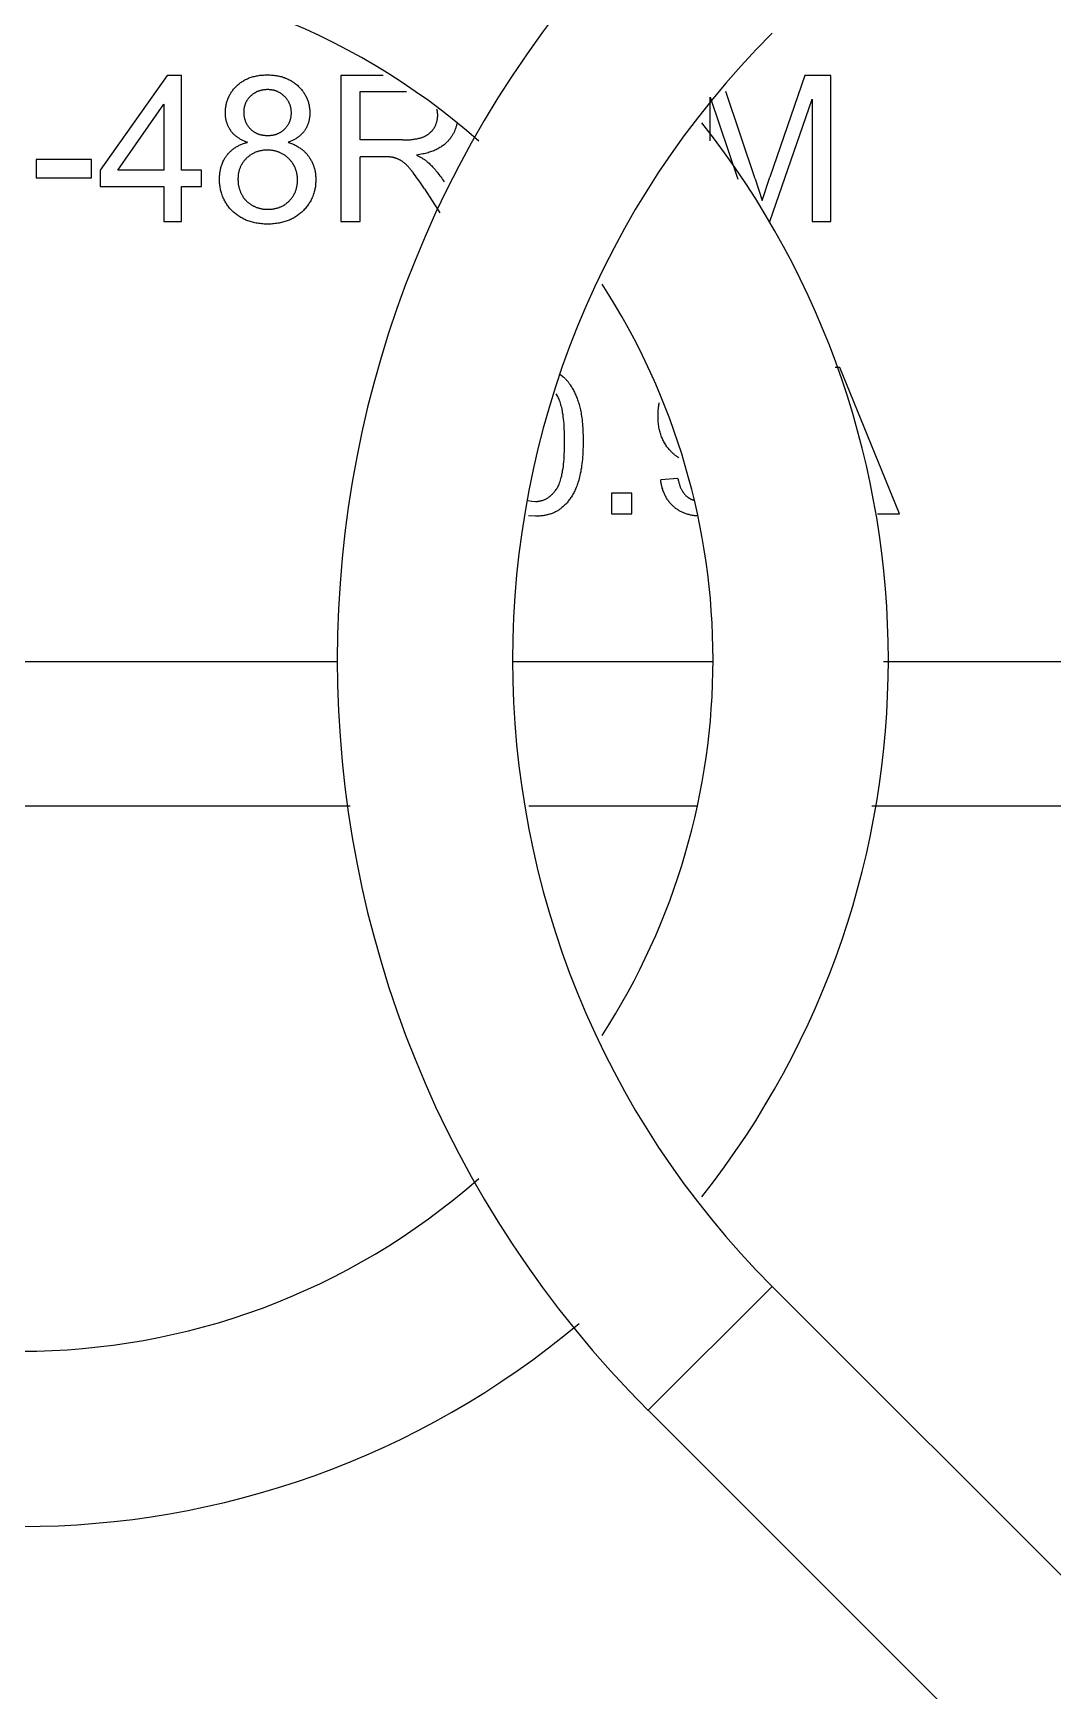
# Model space of a CAD drawing. Header units: millimetres. Extents: x -3 to 101, y -1 to 134.
# Drawn here: x 10.302 to 11.349, y 37.641 to 39.343 of the extents above; entities that cross this region are included whole.
import ezdxf

# ---------------------------------------------------------------- set-up
doc = ezdxf.new("R2010")
doc.units = ezdxf.units.MM

msp = doc.modelspace()

# ---------------------------------------------------------------- linework, layer by layer
for p, q in [((10.4394, 39.3), (10.3709, 39.2028)), ((10.4544, 39.3), (10.4394, 39.3)), ((10.4544, 39.2028), (10.4544, 39.3)), ((10.6178, 39.3), (10.6178, 39.15)), ((10.6612, 39.3), (10.6178, 39.3)), ((11.0942, 39.3), (11.0583, 39.1956)), ((11.1209, 39.3), (11.0942, 39.3)), ((11.1209, 39.15), (11.1209, 39.3)), ((10.6377, 39.2338), (10.6377, 39.2834)), ((10.6377, 39.2834), (10.6852, 39.2834)), ((10.9969, 39.2329), (10.9969, 39.2777)), ((10.9969, 39.2777), (11.0255, 39.1935)), ((11.0432, 39.1938), (11.0131, 39.2837)), ((11.0582, 39.15), (11.1018, 39.2756)), ((11.1018, 39.2756), (11.1018, 39.15)), ((10.389, 39.2028), (10.436, 39.2704)), ((10.436, 39.2704), (10.436, 39.2028)), ((10.681, 39.2338), (10.6377, 39.2338)), ((10.3051, 39.2136), (10.3051, 39.195)), ((10.3617, 39.2136), (10.3051, 39.2136)), ((10.3617, 39.195), (10.3617, 39.2136)), ((10.6377, 39.15), (10.6377, 39.2166)), ((10.3051, 39.195), (10.3617, 39.195)), ((10.3709, 39.2028), (10.3709, 39.1859)), ((10.436, 39.2028), (10.389, 39.2028)), ((10.4747, 39.2028), (10.4544, 39.2028)), ((10.4747, 39.1859), (10.4747, 39.2028)), ((11.0432, 39.1938), (11.0503, 39.1716)), ((11.0503, 39.1716), (11.0583, 39.1956)), ((10.3709, 39.1859), (10.436, 39.1859)), ((10.436, 39.1859), (10.436, 39.15)), ((10.4544, 39.15), (10.4544, 39.1859)), ((10.4544, 39.1859), (10.4747, 39.1859)), ((10.7038, 39.1835), (10.7195, 39.1588)), ((10.436, 39.15), (10.4544, 39.15)), ((10.6178, 39.15), (10.6377, 39.15)), ((11.1018, 39.15), (11.1209, 39.15)), ((11.13, 39), (11.1253, 39)), ((11.1914, 38.85), (11.13, 39)), ((10.8435, 38.9928), (10.846, 38.9907)), ((10.8401, 38.9713), (10.8389, 38.9732)), ((10.964, 38.8863), (10.9463, 38.8847)), ((10.8103, 38.8637), (10.8139, 38.8629)), ((10.8139, 38.8629), (10.8177, 38.8626)), ((10.8956, 38.871), (10.8956, 38.85)), ((10.9166, 38.871), (10.8956, 38.871)), ((10.9166, 38.85), (10.9166, 38.871)), ((10.8177, 38.8475), (10.8104, 38.8479)), ((10.8956, 38.85), (10.9166, 38.85)), ((11.1688, 38.85), (11.1914, 38.85)), ((9.9589, 38.6981), (10.6144, 38.6981)), ((10.7944, 38.6981), (10.9998, 38.6981)), ((11.1751, 38.6981), (11.6998, 38.6981)), ((9.9526, 38.55), (10.6274, 38.55)), ((10.8109, 38.55), (10.9831, 38.55)), ((11.163, 38.55), (11.6852, 38.55)), ((11.0607, 38.0565), (10.9335, 37.9293)), ((11.0607, 38.0565), (15.1971, 33.9202)), ((10.9335, 37.9293), (15.0698, 33.793))]:
    msp.add_line(p, q)
for points in [[(10.4993, 39.2619), (10.4993, 39.2623), (10.4994, 39.2633), (10.4994, 39.2644), (10.4995, 39.2654), (10.4996, 39.2663), (10.4997, 39.2673), (10.4998, 39.2683), (10.5, 39.2692), (10.5001, 39.2701), (10.5003, 39.2711), (10.5006, 39.272), (10.5008, 39.2729), (10.5011, 39.2737), (10.5014, 39.2746), (10.5017, 39.2755), (10.502, 39.2763), (10.5024, 39.2772), (10.5027, 39.278), (10.5029, 39.2784), (10.5031, 39.2788), (10.5035, 39.2796), (10.504, 39.2805), (10.5045, 39.2812), (10.5049, 39.282), (10.5054, 39.2828), (10.506, 39.2836), (10.5065, 39.2843), (10.5071, 39.2851), (10.5077, 39.2859), (10.5083, 39.2866), (10.509, 39.2873), (10.5097, 39.288), (10.5104, 39.2888), (10.5111, 39.2895)], [(10.5111, 39.2895), (10.5119, 39.2902), (10.5126, 39.2908), (10.5134, 39.2915), (10.5142, 39.2921), (10.515, 39.2927), (10.5158, 39.2933), (10.5162, 39.2935), (10.5166, 39.2938), (10.5175, 39.2943), (10.5184, 39.2949), (10.5192, 39.2954), (10.5201, 39.2958), (10.5211, 39.2963), (10.522, 39.2967), (10.5229, 39.2971), (10.5239, 39.2975), (10.5249, 39.2979), (10.5259, 39.2982), (10.5269, 39.2985), (10.528, 39.2988), (10.5291, 39.2991), (10.5301, 39.2994), (10.5313, 39.2996), (10.5324, 39.2998), (10.5335, 39.3), (10.5347, 39.3002), (10.5359, 39.3003), (10.5371, 39.3004), (10.5384, 39.3005), (10.5397, 39.3006), (10.541, 39.3006), (10.5423, 39.3006)], [(10.5423, 39.3006), (10.5426, 39.3006), (10.5439, 39.3006), (10.5452, 39.3006), (10.5465, 39.3005), (10.5477, 39.3004), (10.5489, 39.3003), (10.5501, 39.3001), (10.5513, 39.3), (10.5525, 39.2998), (10.5536, 39.2996), (10.5547, 39.2993), (10.5558, 39.2991), (10.5569, 39.2988), (10.5579, 39.2985), (10.559, 39.2981), (10.56, 39.2978), (10.561, 39.2974), (10.562, 39.297), (10.5629, 39.2966), (10.5639, 39.2962), (10.5648, 39.2957), (10.5657, 39.2952), (10.5666, 39.2947), (10.5675, 39.2942), (10.5684, 39.2936), (10.5692, 39.2931), (10.5701, 39.2925), (10.5709, 39.2919), (10.5717, 39.2912), (10.5725, 39.2906), (10.5733, 39.2899), (10.574, 39.2892)], [(10.574, 39.2892), (10.5748, 39.2884), (10.5755, 39.2877), (10.5762, 39.287), (10.5769, 39.2862), (10.5775, 39.2855), (10.5781, 39.2847), (10.5787, 39.284), (10.5793, 39.2832), (10.5798, 39.2824), (10.5803, 39.2816), (10.5808, 39.2808), (10.5813, 39.28), (10.5817, 39.2792), (10.5822, 39.2784), (10.5826, 39.2775), (10.583, 39.2767), (10.5833, 39.2758), (10.5836, 39.275), (10.584, 39.2741), (10.5843, 39.2732), (10.5845, 39.2723), (10.5848, 39.2714), (10.585, 39.2705), (10.5852, 39.2696), (10.5854, 39.2687), (10.5855, 39.2677), (10.5857, 39.2668), (10.5858, 39.2658), (10.5859, 39.2648), (10.5859, 39.2638), (10.586, 39.2628), (10.586, 39.2618), (10.586, 39.2614)], [(10.5251, 39.2788), (10.5247, 39.2783), (10.5242, 39.2779), (10.5238, 39.2774), (10.5235, 39.277), (10.5231, 39.2766), (10.5227, 39.2761), (10.5224, 39.2757), (10.522, 39.2752), (10.5217, 39.2747), (10.5214, 39.2743), (10.5211, 39.2738), (10.5209, 39.2733), (10.5206, 39.2728), (10.5204, 39.2724), (10.5202, 39.2721), (10.5201, 39.2719), (10.5199, 39.2714), (10.5197, 39.2709), (10.5195, 39.2704), (10.5193, 39.2699), (10.5192, 39.2693), (10.519, 39.2688), (10.5189, 39.2683), (10.5187, 39.2678), (10.5186, 39.2672), (10.5185, 39.2667), (10.5184, 39.2661), (10.5184, 39.2656), (10.5183, 39.265), (10.5182, 39.2644), (10.5182, 39.2638), (10.5182, 39.2632), (10.5182, 39.2626), (10.5182, 39.2626)], [(10.5426, 39.2855), (10.5423, 39.2855), (10.5416, 39.2855), (10.541, 39.2854), (10.5403, 39.2854), (10.5396, 39.2853), (10.539, 39.2853), (10.5384, 39.2852), (10.5377, 39.2851), (10.5371, 39.285), (10.5365, 39.2849), (10.5359, 39.2847), (10.5353, 39.2846), (10.5347, 39.2844), (10.5342, 39.2842), (10.5336, 39.284), (10.533, 39.2838), (10.5325, 39.2836), (10.5319, 39.2834), (10.5314, 39.2831), (10.5309, 39.2829), (10.5306, 39.2827), (10.5304, 39.2826), (10.5299, 39.2823), (10.5294, 39.282), (10.5289, 39.2817), (10.5284, 39.2814), (10.5279, 39.2811), (10.5274, 39.2807), (10.5269, 39.2804), (10.5265, 39.28), (10.526, 39.2796), (10.5256, 39.2792), (10.5251, 39.2788)], [(10.56, 39.2785), (10.5598, 39.2788), (10.5593, 39.2792), (10.5588, 39.2796), (10.5584, 39.28), (10.5579, 39.2804), (10.5574, 39.2808), (10.5569, 39.2811), (10.5564, 39.2815), (10.5559, 39.2818), (10.5554, 39.2821), (10.5549, 39.2824), (10.5544, 39.2827), (10.5539, 39.283), (10.5533, 39.2832), (10.5528, 39.2835), (10.5523, 39.2837), (10.552, 39.2838), (10.5517, 39.2839), (10.5512, 39.2841), (10.5506, 39.2843), (10.5501, 39.2845), (10.5495, 39.2846), (10.5489, 39.2848), (10.5483, 39.2849), (10.5477, 39.285), (10.5471, 39.2851), (10.5465, 39.2852), (10.5459, 39.2853), (10.5453, 39.2854), (10.5446, 39.2854), (10.544, 39.2855), (10.5433, 39.2855), (10.5426, 39.2855)], [(10.5671, 39.2615), (10.5671, 39.2616), (10.5671, 39.2622), (10.5671, 39.2628), (10.567, 39.2635), (10.567, 39.2641), (10.5669, 39.2647), (10.5668, 39.2653), (10.5667, 39.2659), (10.5666, 39.2665), (10.5665, 39.267), (10.5664, 39.2676), (10.5662, 39.2682), (10.5661, 39.2687), (10.5659, 39.2693), (10.5657, 39.2698), (10.5655, 39.2703), (10.5653, 39.2709), (10.5652, 39.2711), (10.5651, 39.2714), (10.5648, 39.2719), (10.5646, 39.2724), (10.5643, 39.2729), (10.5641, 39.2734), (10.5638, 39.2739), (10.5635, 39.2744), (10.5631, 39.2748), (10.5628, 39.2753), (10.5624, 39.2758), (10.5621, 39.2763), (10.5617, 39.2767), (10.5613, 39.2772), (10.5609, 39.2776), (10.5605, 39.2781), (10.56, 39.2785)], [(10.5048, 39.2433), (10.5045, 39.2439), (10.5041, 39.2444), (10.5039, 39.2447), (10.5038, 39.245), (10.5034, 39.2455), (10.5031, 39.2461), (10.5028, 39.2467), (10.5025, 39.2473), (10.5022, 39.2479), (10.5019, 39.2485), (10.5017, 39.2491), (10.5014, 39.2497), (10.5012, 39.2504), (10.501, 39.251), (10.5008, 39.2517), (10.5006, 39.2523), (10.5004, 39.253), (10.5002, 39.2537), (10.5001, 39.2544), (10.4999, 39.2551), (10.4998, 39.2558), (10.4997, 39.2565), (10.4996, 39.2573), (10.4995, 39.258), (10.4995, 39.2588), (10.4994, 39.2595), (10.4994, 39.2603), (10.4994, 39.2611), (10.4993, 39.2619)], [(10.5182, 39.2626), (10.5182, 39.2619), (10.5182, 39.2612), (10.5182, 39.2606), (10.5183, 39.2599), (10.5183, 39.2592), (10.5184, 39.2586), (10.5185, 39.258), (10.5186, 39.2574), (10.5187, 39.2568), (10.5189, 39.2562), (10.519, 39.2556), (10.5192, 39.255), (10.5193, 39.2544), (10.5195, 39.2539), (10.5197, 39.2533), (10.5199, 39.2528), (10.5201, 39.2523), (10.5204, 39.2517), (10.5206, 39.2512), (10.5209, 39.2507), (10.521, 39.2505), (10.5211, 39.2502), (10.5214, 39.2497), (10.5217, 39.2492), (10.522, 39.2488), (10.5223, 39.2483), (10.5227, 39.2478), (10.523, 39.2474), (10.5234, 39.2469), (10.5238, 39.2465), (10.5242, 39.246), (10.5246, 39.2456), (10.525, 39.2451)], [(10.5602, 39.2451), (10.5606, 39.2454), (10.561, 39.2459), (10.5614, 39.2463), (10.5618, 39.2468), (10.5622, 39.2472), (10.5625, 39.2477), (10.5629, 39.2482), (10.5632, 39.2486), (10.5635, 39.2491), (10.5638, 39.2496), (10.5641, 39.2501), (10.5644, 39.2506), (10.5647, 39.2511), (10.5649, 39.2516), (10.5651, 39.2521), (10.5654, 39.2526), (10.5656, 39.2531), (10.5658, 39.2536), (10.5659, 39.2541), (10.566, 39.2544), (10.5661, 39.2546), (10.5663, 39.2552), (10.5664, 39.2557), (10.5665, 39.2563), (10.5666, 39.2568), (10.5667, 39.2574), (10.5668, 39.258), (10.5669, 39.2585), (10.567, 39.2591), (10.567, 39.2597), (10.5671, 39.2603), (10.5671, 39.2609), (10.5671, 39.2615)], [(10.586, 39.2614), (10.586, 39.2613), (10.586, 39.2605), (10.586, 39.2598), (10.5859, 39.259), (10.5859, 39.2583), (10.5858, 39.2576), (10.5857, 39.2569), (10.5856, 39.2562), (10.5855, 39.2555), (10.5854, 39.2548), (10.5853, 39.2541), (10.5851, 39.2534), (10.5849, 39.2527), (10.5848, 39.2521), (10.5846, 39.2514), (10.5844, 39.2508), (10.5841, 39.2502), (10.5839, 39.2496), (10.5837, 39.2489), (10.5834, 39.2483), (10.5831, 39.2477), (10.5829, 39.2471), (10.5826, 39.2466), (10.5822, 39.246), (10.5819, 39.2454), (10.5816, 39.2449), (10.5812, 39.2443), (10.5809, 39.2438), (10.5805, 39.2432)], [(10.7133, 39.2456), (10.7136, 39.246), (10.7139, 39.2465), (10.7141, 39.247), (10.7144, 39.2474), (10.7146, 39.2479), (10.7149, 39.2484), (10.7151, 39.2488), (10.7153, 39.2493), (10.7155, 39.2498), (10.7157, 39.2503), (10.7159, 39.2508), (10.716, 39.2513), (10.7162, 39.2518), (10.7164, 39.2523), (10.7165, 39.2528), (10.7166, 39.2533), (10.7167, 39.2538), (10.7168, 39.2543), (10.7169, 39.2548), (10.717, 39.2553), (10.7171, 39.2558), (10.7171, 39.2564), (10.7172, 39.2569), (10.7172, 39.2574), (10.7173, 39.258), (10.7173, 39.2585), (10.7173, 39.2591), (10.7173, 39.2591)], [(10.7173, 39.2591), (10.7173, 39.2594), (10.7173, 39.2597), (10.7173, 39.2601), (10.7173, 39.2605), (10.7172, 39.2608), (10.7172, 39.2612), (10.7172, 39.2615), (10.7171, 39.2619), (10.7171, 39.2622), (10.7171, 39.2626), (10.717, 39.2629), (10.717, 39.2633), (10.7169, 39.2636), (10.7168, 39.2639), (10.7168, 39.2643), (10.7167, 39.2646), (10.7166, 39.2649), (10.7165, 39.2653)], [(10.5219, 39.2314), (10.5213, 39.2316), (10.5204, 39.2319), (10.5196, 39.2322), (10.5188, 39.2326), (10.518, 39.2329), (10.5172, 39.2333), (10.5165, 39.2337), (10.5157, 39.234), (10.515, 39.2344), (10.5143, 39.2348), (10.5137, 39.2352), (10.513, 39.2356), (10.5124, 39.2361), (10.5118, 39.2365), (10.5112, 39.2369), (10.5106, 39.2374), (10.51, 39.2378), (10.5095, 39.2383), (10.5089, 39.2387), (10.5084, 39.2392), (10.5079, 39.2397), (10.5074, 39.2402), (10.507, 39.2407), (10.5065, 39.2412), (10.5061, 39.2417), (10.5057, 39.2422), (10.5052, 39.2428), (10.505, 39.243), (10.5048, 39.2433)], [(10.525, 39.2451), (10.5254, 39.2447), (10.5259, 39.2443), (10.5263, 39.2439), (10.5268, 39.2436), (10.5272, 39.2432), (10.5277, 39.2429), (10.5282, 39.2425), (10.5286, 39.2422), (10.5291, 39.2419), (10.5296, 39.2416), (10.5301, 39.2413), (10.5307, 39.2411), (10.5312, 39.2408), (10.5317, 39.2406), (10.5323, 39.2403), (10.5328, 39.2401), (10.5334, 39.2399), (10.5339, 39.2397), (10.5345, 39.2395), (10.5351, 39.2394), (10.5357, 39.2392), (10.5363, 39.2391), (10.537, 39.2389), (10.5376, 39.2388), (10.5382, 39.2387), (10.5389, 39.2386), (10.5396, 39.2386), (10.5403, 39.2385), (10.5409, 39.2385), (10.5417, 39.2384), (10.5424, 39.2384), (10.5428, 39.2384)], [(10.5428, 39.2384), (10.5434, 39.2384), (10.5441, 39.2384), (10.5447, 39.2385), (10.5454, 39.2385), (10.5461, 39.2386), (10.5467, 39.2386), (10.5474, 39.2387), (10.548, 39.2388), (10.5486, 39.239), (10.5492, 39.2391), (10.5498, 39.2392), (10.5504, 39.2394), (10.551, 39.2395), (10.5515, 39.2397), (10.5521, 39.2399), (10.5526, 39.2401), (10.5532, 39.2403), (10.5537, 39.2405), (10.5542, 39.2408), (10.5547, 39.241), (10.5552, 39.2413), (10.5557, 39.2416), (10.5562, 39.2419), (10.5567, 39.2422), (10.5571, 39.2425), (10.5574, 39.2426), (10.5576, 39.2428), (10.5581, 39.2432), (10.5585, 39.2435), (10.5589, 39.2439), (10.5594, 39.2443), (10.5598, 39.2447), (10.5602, 39.2451)], [(10.5805, 39.2432), (10.5801, 39.2427), (10.5797, 39.2421), (10.5792, 39.2416), (10.5788, 39.2411), (10.5783, 39.2406), (10.5779, 39.2401), (10.5774, 39.2396), (10.5769, 39.2391), (10.5764, 39.2386), (10.5758, 39.2382), (10.5753, 39.2377), (10.5747, 39.2373), (10.5741, 39.2368), (10.5735, 39.2364), (10.5729, 39.2359), (10.5723, 39.2355), (10.5716, 39.2351), (10.571, 39.2347), (10.5703, 39.2343), (10.5696, 39.2339), (10.5689, 39.2335), (10.5681, 39.2332), (10.5674, 39.2328), (10.5666, 39.2324), (10.5658, 39.2321), (10.565, 39.2318), (10.5641, 39.2314), (10.5639, 39.2314)], [(10.7016, 39.2366), (10.702, 39.2367), (10.7026, 39.2369), (10.7031, 39.2371), (10.7036, 39.2374), (10.7041, 39.2376), (10.7046, 39.2378), (10.705, 39.2381), (10.7055, 39.2383), (10.706, 39.2386), (10.7064, 39.2389), (10.7069, 39.2392), (10.7073, 39.2394), (10.7077, 39.2397), (10.7081, 39.24), (10.7085, 39.2404), (10.7089, 39.2407), (10.7093, 39.241), (10.7097, 39.2413), (10.7101, 39.2417), (10.7104, 39.242), (10.7108, 39.2424), (10.7111, 39.2428), (10.7115, 39.2431), (10.7118, 39.2435), (10.7121, 39.2439), (10.7124, 39.2443), (10.7127, 39.2447), (10.713, 39.2451), (10.7133, 39.2456)], [(10.737, 39.2508), (10.7368, 39.25), (10.7366, 39.2492), (10.7365, 39.2484), (10.7362, 39.2477), (10.736, 39.2469), (10.7358, 39.2462), (10.7355, 39.2454), (10.7353, 39.2447), (10.735, 39.2439), (10.7347, 39.2432), (10.7344, 39.2425), (10.7341, 39.2418), (10.7337, 39.2411), (10.7334, 39.2404), (10.733, 39.2397), (10.7326, 39.2391), (10.7322, 39.2384), (10.7318, 39.2377), (10.7313, 39.2371), (10.7309, 39.2364), (10.7304, 39.2358), (10.73, 39.2351), (10.7295, 39.2345), (10.7289, 39.2339), (10.7284, 39.2333), (10.7279, 39.2327), (10.7274, 39.2322)], [(10.5007, 39.2178), (10.5012, 39.2185), (10.5017, 39.2191), (10.5022, 39.2198), (10.5028, 39.2204), (10.5033, 39.221), (10.5039, 39.2216), (10.5045, 39.2221), (10.5051, 39.2227), (10.5057, 39.2232), (10.5064, 39.2238), (10.507, 39.2243), (10.5077, 39.2248), (10.5084, 39.2253), (10.5091, 39.2257), (10.5098, 39.2262), (10.5105, 39.2267), (10.5113, 39.2271), (10.512, 39.2275), (10.5128, 39.2279), (10.5136, 39.2283), (10.5144, 39.2287), (10.5153, 39.2291), (10.5161, 39.2295), (10.517, 39.2298), (10.5179, 39.2301), (10.5188, 39.2305), (10.5198, 39.2308), (10.5208, 39.231), (10.5217, 39.2313), (10.5219, 39.2314)], [(10.5423, 39.2234), (10.5417, 39.2234), (10.5408, 39.2233), (10.54, 39.2233), (10.5392, 39.2232), (10.5384, 39.2232), (10.5376, 39.2231), (10.5368, 39.223), (10.5361, 39.2228), (10.5353, 39.2227), (10.5346, 39.2225), (10.5339, 39.2224), (10.5332, 39.2222), (10.5325, 39.222), (10.5318, 39.2217), (10.5311, 39.2215), (10.5304, 39.2212), (10.5297, 39.2209), (10.5291, 39.2207), (10.5284, 39.2203), (10.5278, 39.22), (10.5272, 39.2197), (10.5265, 39.2193), (10.5259, 39.2189), (10.5253, 39.2186), (10.5247, 39.2181), (10.5241, 39.2177), (10.5236, 39.2173), (10.523, 39.2168), (10.5224, 39.2163), (10.5218, 39.2158), (10.5213, 39.2153), (10.5207, 39.2148)], [(10.5644, 39.2147), (10.5638, 39.2152), (10.5632, 39.2157), (10.5626, 39.2162), (10.562, 39.2167), (10.5614, 39.2172), (10.5608, 39.2177), (10.5602, 39.2181), (10.5596, 39.2185), (10.559, 39.2189), (10.5583, 39.2193), (10.5577, 39.2197), (10.557, 39.22), (10.5563, 39.2203), (10.5557, 39.2207), (10.5553, 39.2208), (10.555, 39.2209), (10.5543, 39.2212), (10.5536, 39.2215), (10.5529, 39.2217), (10.5522, 39.222), (10.5514, 39.2222), (10.5507, 39.2224), (10.55, 39.2226), (10.5492, 39.2227), (10.5484, 39.2229), (10.5477, 39.223), (10.5469, 39.2231), (10.5461, 39.2232), (10.5452, 39.2233), (10.5444, 39.2233), (10.5436, 39.2234), (10.5427, 39.2234), (10.5423, 39.2234)], [(10.5639, 39.2314), (10.5641, 39.2313), (10.5651, 39.2309), (10.5661, 39.2306), (10.5671, 39.2302), (10.5681, 39.2298), (10.569, 39.2294), (10.5699, 39.229), (10.5708, 39.2285), (10.5716, 39.2281), (10.5725, 39.2276), (10.5733, 39.2272), (10.5741, 39.2267), (10.5749, 39.2262), (10.5756, 39.2257), (10.5764, 39.2252), (10.5771, 39.2247), (10.5778, 39.2242), (10.5785, 39.2236), (10.5791, 39.2231), (10.5798, 39.2225), (10.5804, 39.2219), (10.581, 39.2213), (10.5816, 39.2207), (10.5822, 39.2201), (10.5828, 39.2195), (10.5833, 39.2188), (10.5838, 39.2182), (10.5844, 39.2175), (10.5849, 39.2168)], [(10.681, 39.2338), (10.6825, 39.2338), (10.6839, 39.2339), (10.6852, 39.2339), (10.6865, 39.234), (10.6878, 39.234), (10.689, 39.2341), (10.6902, 39.2342), (10.6913, 39.2344), (10.6923, 39.2345), (10.6934, 39.2346), (10.6944, 39.2348), (10.6953, 39.2349), (10.6962, 39.2351), (10.6971, 39.2353), (10.698, 39.2355), (10.6988, 39.2357), (10.6995, 39.2359), (10.7003, 39.2361), (10.701, 39.2363), (10.7016, 39.2366)], [(10.7274, 39.2322), (10.7267, 39.2315), (10.726, 39.2308), (10.7253, 39.2301), (10.7246, 39.2295), (10.7238, 39.2288), (10.723, 39.2282), (10.7222, 39.2276), (10.7213, 39.227), (10.7204, 39.2265), (10.7195, 39.2259), (10.7186, 39.2253), (10.7176, 39.2248), (10.7166, 39.2243), (10.7156, 39.2238), (10.7145, 39.2233), (10.7134, 39.2228), (10.7123, 39.2224), (10.7111, 39.2219), (10.7099, 39.2215), (10.7087, 39.2211), (10.7074, 39.2207), (10.7061, 39.2204), (10.7047, 39.22), (10.7033, 39.2197), (10.7019, 39.2194), (10.7004, 39.2191), (10.6989, 39.2188), (10.6973, 39.2185), (10.6957, 39.2183), (10.6955, 39.2183)], [(10.4933, 39.1934), (10.4933, 39.194), (10.4933, 39.1951), (10.4934, 39.1961), (10.4934, 39.1971), (10.4935, 39.1981), (10.4936, 39.1991), (10.4937, 39.2001), (10.4939, 39.2011), (10.494, 39.202), (10.4942, 39.2029), (10.4944, 39.2038), (10.4946, 39.2047), (10.4948, 39.2056), (10.4951, 39.2065), (10.4953, 39.2073), (10.4956, 39.2082), (10.4959, 39.209), (10.4962, 39.2098), (10.4965, 39.2106), (10.4969, 39.2114), (10.4972, 39.2121), (10.4976, 39.2129), (10.498, 39.2136), (10.4984, 39.2144), (10.4988, 39.2151), (10.4992, 39.2158), (10.4997, 39.2165), (10.5002, 39.2172), (10.5007, 39.2178)], [(10.5207, 39.2148), (10.5202, 39.2142), (10.5197, 39.2137), (10.5192, 39.2131), (10.5187, 39.2126), (10.5183, 39.212), (10.5178, 39.2114), (10.5174, 39.2108), (10.517, 39.2102), (10.5166, 39.2096), (10.5162, 39.209), (10.5161, 39.2087), (10.5159, 39.2084), (10.5156, 39.2078), (10.5152, 39.2071), (10.5149, 39.2065), (10.5146, 39.2059), (10.5144, 39.2052), (10.5141, 39.2045), (10.5139, 39.2038), (10.5136, 39.2031), (10.5134, 39.2024), (10.5132, 39.2017), (10.5131, 39.201), (10.5129, 39.2003), (10.5128, 39.1995), (10.5126, 39.1988), (10.5125, 39.198), (10.5124, 39.1972), (10.5124, 39.1964), (10.5123, 39.1956), (10.5123, 39.1948), (10.5122, 39.1939), (10.5122, 39.1933)], [(10.5733, 39.1927), (10.5733, 39.1927), (10.5733, 39.1936), (10.5733, 39.1944), (10.5732, 39.1952), (10.5732, 39.1961), (10.5731, 39.1969), (10.573, 39.1976), (10.5729, 39.1984), (10.5727, 39.1992), (10.5726, 39.1999), (10.5724, 39.2007), (10.5722, 39.2014), (10.572, 39.2021), (10.5718, 39.2028), (10.5716, 39.2035), (10.5713, 39.2042), (10.571, 39.2049), (10.5708, 39.2056), (10.5705, 39.2062), (10.5701, 39.2069), (10.5698, 39.2075), (10.5694, 39.2082), (10.5691, 39.2088), (10.5687, 39.2094), (10.5683, 39.21), (10.5679, 39.2106), (10.5674, 39.2112), (10.567, 39.2118), (10.5665, 39.2124), (10.566, 39.213), (10.5655, 39.2135), (10.5649, 39.2141), (10.5644, 39.2147)], [(10.5849, 39.2168), (10.5854, 39.2161), (10.5858, 39.2154), (10.5863, 39.2146), (10.5868, 39.2139), (10.5872, 39.2131), (10.5876, 39.2124), (10.588, 39.2116), (10.5884, 39.2108), (10.5887, 39.21), (10.5891, 39.2092), (10.5894, 39.2084), (10.5897, 39.2076), (10.59, 39.2068), (10.5903, 39.2059), (10.5905, 39.2051), (10.5908, 39.2042), (10.591, 39.2034), (10.5912, 39.2025), (10.5914, 39.2016), (10.5915, 39.2007), (10.5917, 39.1998), (10.5918, 39.1988), (10.5919, 39.1979), (10.592, 39.197), (10.5921, 39.196), (10.5921, 39.195), (10.5921, 39.194), (10.5921, 39.193), (10.5921, 39.1929)], [(10.6717, 39.2158), (10.6714, 39.2159), (10.671, 39.216), (10.6705, 39.216), (10.6701, 39.2161), (10.6695, 39.2162), (10.669, 39.2162), (10.6684, 39.2163), (10.6677, 39.2164), (10.6671, 39.2164), (10.6663, 39.2165), (10.6655, 39.2165), (10.6647, 39.2165), (10.6638, 39.2166), (10.6629, 39.2166), (10.6619, 39.2166), (10.6609, 39.2166), (10.6377, 39.2166)], [(10.6807, 39.2119), (10.6804, 39.2121), (10.6799, 39.2124), (10.6795, 39.2126), (10.679, 39.2129), (10.6786, 39.2131), (10.6782, 39.2134), (10.6777, 39.2136), (10.6773, 39.2138), (10.6768, 39.214), (10.6764, 39.2142), (10.676, 39.2144), (10.6755, 39.2146), (10.6751, 39.2148), (10.6747, 39.2149), (10.6743, 39.2151), (10.6738, 39.2152), (10.6734, 39.2153), (10.673, 39.2155), (10.6726, 39.2156), (10.6722, 39.2157), (10.6717, 39.2158)], [(10.6908, 39.2018), (10.6907, 39.202), (10.6901, 39.2028), (10.6895, 39.2035), (10.6889, 39.2042), (10.6883, 39.2049), (10.6877, 39.2056), (10.6872, 39.2062), (10.6866, 39.2068), (10.6861, 39.2073), (10.6856, 39.2078), (10.6851, 39.2083), (10.6846, 39.2088), (10.6841, 39.2092), (10.6837, 39.2096), (10.6832, 39.21), (10.6828, 39.2104), (10.6823, 39.2107), (10.6819, 39.2111), (10.6815, 39.2113), (10.6811, 39.2116), (10.6807, 39.2119)], [(10.6955, 39.2183), (10.6961, 39.218), (10.697, 39.2175), (10.6979, 39.217), (10.6988, 39.2166), (10.6996, 39.2161), (10.7004, 39.2157), (10.7011, 39.2153), (10.7018, 39.2149), (10.7024, 39.2144), (10.7031, 39.214), (10.7037, 39.2137), (10.7042, 39.2133), (10.7048, 39.2129), (10.7053, 39.2125), (10.7057, 39.2122), (10.7062, 39.2118), (10.7066, 39.2114), (10.707, 39.2111), (10.7074, 39.2107)], [(10.7074, 39.2107), (10.7084, 39.2099), (10.7093, 39.209), (10.7102, 39.208), (10.7112, 39.2071), (10.7121, 39.2061), (10.713, 39.2051), (10.714, 39.204), (10.7149, 39.203), (10.7158, 39.2019), (10.7168, 39.2007), (10.7177, 39.1995), (10.7186, 39.1983), (10.7196, 39.1971), (10.7205, 39.1958), (10.7214, 39.1945), (10.7224, 39.1932), (10.7233, 39.1918), (10.7239, 39.1908)], [(10.5069, 39.1605), (10.506, 39.1614), (10.5052, 39.1622), (10.5044, 39.1631), (10.5037, 39.1639), (10.503, 39.1648), (10.5023, 39.1657), (10.5016, 39.1666), (10.5009, 39.1675), (10.5003, 39.1685), (10.4997, 39.1694), (10.4992, 39.1703), (10.4986, 39.1713), (10.4981, 39.1722), (10.4976, 39.1732), (10.4972, 39.1742), (10.4968, 39.1752), (10.4963, 39.1762), (10.496, 39.1773), (10.4956, 39.1783), (10.4953, 39.1794), (10.495, 39.1804), (10.4947, 39.1815), (10.4944, 39.1826), (10.4942, 39.1837), (10.494, 39.1849), (10.4938, 39.186), (10.4937, 39.1872), (10.4935, 39.1884), (10.4934, 39.1896), (10.4934, 39.1908), (10.4933, 39.192), (10.4933, 39.1933), (10.4933, 39.1934)], [(10.5122, 39.1933), (10.5122, 39.1926), (10.5123, 39.192), (10.5123, 39.1913), (10.5123, 39.1907), (10.5124, 39.1901), (10.5125, 39.1894), (10.5125, 39.1888), (10.5126, 39.1885), (10.5126, 39.1881), (10.5127, 39.1875), (10.5129, 39.1869), (10.513, 39.1863), (10.5131, 39.1856), (10.5133, 39.185), (10.5135, 39.1844), (10.5136, 39.1838), (10.5138, 39.1832), (10.514, 39.1825), (10.5142, 39.1819), (10.5145, 39.1813), (10.5147, 39.1807), (10.515, 39.18), (10.5153, 39.1794), (10.5156, 39.1788), (10.5159, 39.1782), (10.5159, 39.178)], [(10.5648, 39.1711), (10.5653, 39.1716), (10.5658, 39.1722), (10.5663, 39.1727), (10.5668, 39.1733), (10.5672, 39.1738), (10.5677, 39.1744), (10.5681, 39.175), (10.5685, 39.1756), (10.5689, 39.1762), (10.5693, 39.1768), (10.5696, 39.1774), (10.57, 39.178), (10.5701, 39.1784), (10.5703, 39.1787), (10.5706, 39.1793), (10.5709, 39.18), (10.5712, 39.1806), (10.5714, 39.1813), (10.5717, 39.182), (10.5719, 39.1827), (10.5721, 39.1834), (10.5723, 39.1841), (10.5725, 39.1848), (10.5726, 39.1856), (10.5728, 39.1863), (10.5729, 39.1871), (10.573, 39.1879), (10.5731, 39.1886), (10.5732, 39.1894), (10.5732, 39.1903), (10.5733, 39.1911), (10.5733, 39.1919), (10.5733, 39.1927)], [(10.5921, 39.1929), (10.5921, 39.1917), (10.5921, 39.1905), (10.592, 39.1893), (10.5919, 39.1881), (10.5918, 39.187), (10.5917, 39.1858), (10.5915, 39.1847), (10.5913, 39.1836), (10.5911, 39.1825), (10.5908, 39.1814), (10.5905, 39.1804), (10.5902, 39.1793), (10.5899, 39.1783), (10.5895, 39.1773), (10.5892, 39.1762), (10.589, 39.1757), (10.5888, 39.1752), (10.5883, 39.1743), (10.5879, 39.1733), (10.5874, 39.1723), (10.5869, 39.1714), (10.5864, 39.1704), (10.5858, 39.1695), (10.5852, 39.1686), (10.5846, 39.1677), (10.584, 39.1668), (10.5833, 39.1659), (10.5826, 39.165), (10.5819, 39.1641), (10.5811, 39.1632), (10.5803, 39.1624), (10.5795, 39.1615), (10.5787, 39.1607), (10.5785, 39.1605)], [(10.7038, 39.1835), (10.7023, 39.1857), (10.7009, 39.1878), (10.6996, 39.1898), (10.6982, 39.1918), (10.6969, 39.1936), (10.6956, 39.1954), (10.6944, 39.1971), (10.6932, 39.1987), (10.692, 39.2003), (10.6909, 39.2017), (10.6908, 39.2018)], [(10.5159, 39.178), (10.5162, 39.1775), (10.5165, 39.177), (10.5168, 39.1765), (10.5171, 39.176), (10.5174, 39.1755), (10.5177, 39.175), (10.518, 39.1745), (10.5184, 39.1741), (10.5187, 39.1736), (10.5191, 39.1732), (10.5192, 39.1729), (10.5194, 39.1727), (10.5198, 39.1723), (10.5202, 39.1719), (10.5206, 39.1715), (10.521, 39.171), (10.5214, 39.1707), (10.5218, 39.1703), (10.5223, 39.1699), (10.5227, 39.1695), (10.5232, 39.1691), (10.5236, 39.1688), (10.5241, 39.1684), (10.5246, 39.1681), (10.5251, 39.1678), (10.5256, 39.1675), (10.5261, 39.1671), (10.5266, 39.1668), (10.5271, 39.1666)], [(10.5429, 39.1626), (10.5435, 39.1626), (10.5444, 39.1626), (10.5452, 39.1627), (10.5461, 39.1627), (10.5469, 39.1628), (10.5477, 39.1629), (10.5485, 39.163), (10.5493, 39.1631), (10.55, 39.1633), (10.5508, 39.1634), (10.5515, 39.1636), (10.5522, 39.1638), (10.553, 39.164), (10.5537, 39.1642), (10.5544, 39.1645), (10.555, 39.1647), (10.5557, 39.165), (10.5564, 39.1653), (10.557, 39.1656), (10.5577, 39.1659), (10.5583, 39.1662), (10.5589, 39.1666), (10.5593, 39.1668), (10.5596, 39.167), (10.5602, 39.1673), (10.5608, 39.1677), (10.5614, 39.1682), (10.5619, 39.1686), (10.5625, 39.1691), (10.5631, 39.1695), (10.5637, 39.17), (10.5642, 39.1705), (10.5648, 39.1711)], [(10.5427, 39.1475), (10.5421, 39.1475), (10.5406, 39.1475), (10.5392, 39.1475), (10.5377, 39.1476), (10.5363, 39.1477), (10.5349, 39.1479), (10.5336, 39.148), (10.5323, 39.1482), (10.531, 39.1485), (10.5297, 39.1487), (10.5284, 39.149), (10.5272, 39.1493), (10.526, 39.1496), (10.5248, 39.15), (10.5237, 39.1503), (10.5225, 39.1507), (10.5214, 39.1512), (10.5203, 39.1516), (10.5192, 39.1521), (10.5182, 39.1526), (10.5171, 39.1531), (10.5161, 39.1537), (10.5151, 39.1542), (10.5141, 39.1548), (10.5132, 39.1554), (10.5122, 39.1561), (10.5118, 39.1564), (10.5113, 39.1568), (10.5104, 39.1575), (10.5095, 39.1582), (10.5086, 39.1589), (10.5077, 39.1597), (10.5069, 39.1605)], [(10.5271, 39.1666), (10.5271, 39.1666), (10.5277, 39.1662), (10.5283, 39.1659), (10.5289, 39.1657), (10.5295, 39.1654), (10.5301, 39.1651), (10.5307, 39.1649), (10.5313, 39.1646), (10.5319, 39.1644), (10.5326, 39.1642), (10.5332, 39.164), (10.5338, 39.1638), (10.5344, 39.1637), (10.535, 39.1635), (10.5357, 39.1634), (10.5363, 39.1632), (10.5369, 39.1631), (10.5376, 39.163), (10.5382, 39.1629), (10.5389, 39.1628), (10.5395, 39.1628), (10.5402, 39.1627), (10.5409, 39.1627), (10.5416, 39.1626), (10.5422, 39.1626), (10.5429, 39.1626)], [(10.5785, 39.1605), (10.5777, 39.1597), (10.5768, 39.159), (10.5759, 39.1582), (10.575, 39.1575), (10.5741, 39.1568), (10.5732, 39.1561), (10.5722, 39.1554), (10.5712, 39.1548), (10.5702, 39.1542), (10.5692, 39.1536), (10.5682, 39.1531), (10.5672, 39.1526), (10.5661, 39.1521), (10.565, 39.1516), (10.5639, 39.1512), (10.5628, 39.1507), (10.5617, 39.1503), (10.5605, 39.15), (10.5593, 39.1496), (10.5581, 39.1493), (10.5569, 39.149), (10.5557, 39.1487), (10.5544, 39.1485), (10.5531, 39.1482), (10.5518, 39.148), (10.5504, 39.1479), (10.549, 39.1477), (10.5476, 39.1476), (10.5462, 39.1475), (10.5447, 39.1475), (10.5432, 39.1475), (10.5427, 39.1475)], [(10.846, 38.9907), (10.8465, 38.9903), (10.847, 38.9899), (10.8474, 38.9895), (10.8478, 38.9891), (10.8483, 38.9886), (10.8487, 38.9882), (10.8491, 38.9878), (10.8496, 38.9873), (10.85, 38.9868), (10.8504, 38.9864), (10.8508, 38.9859), (10.8512, 38.9854), (10.8516, 38.9849), (10.852, 38.9844), (10.8524, 38.9838), (10.8527, 38.9833), (10.8531, 38.9828), (10.8535, 38.9822), (10.8538, 38.9817)], [(10.8476, 38.924), (10.8476, 38.9247), (10.8476, 38.928), (10.8475, 38.9312), (10.8475, 38.9342), (10.8473, 38.9371), (10.8472, 38.9398), (10.847, 38.9424), (10.8468, 38.9449), (10.8465, 38.9472), (10.8462, 38.9494), (10.846, 38.9516), (10.8456, 38.9536), (10.8453, 38.9555), (10.845, 38.9572), (10.8446, 38.9589), (10.8442, 38.9605), (10.8438, 38.9621), (10.8434, 38.9635), (10.843, 38.9648), (10.8425, 38.9661), (10.8421, 38.9673), (10.8416, 38.9684), (10.8411, 38.9694), (10.8406, 38.9704), (10.8401, 38.9713)], [(10.8538, 38.9817), (10.8544, 38.9808), (10.855, 38.9798), (10.8555, 38.9789), (10.8561, 38.9779), (10.8566, 38.9769), (10.8571, 38.9759), (10.8577, 38.9748), (10.8582, 38.9738), (10.8586, 38.9727), (10.8591, 38.9716), (10.8596, 38.9705), (10.86, 38.9693), (10.8605, 38.9682), (10.8609, 38.967), (10.8613, 38.9658), (10.8617, 38.9646), (10.8621, 38.9633), (10.8625, 38.962), (10.8628, 38.9607), (10.8632, 38.9594)], [(10.8632, 38.9594), (10.8635, 38.958), (10.8638, 38.9566), (10.8642, 38.9551), (10.8645, 38.9535), (10.8647, 38.9519), (10.865, 38.9501), (10.8652, 38.9483), (10.8655, 38.9464), (10.8657, 38.9445), (10.8659, 38.9424), (10.866, 38.9402), (10.8662, 38.938), (10.8663, 38.9357), (10.8664, 38.9332), (10.8665, 38.9307), (10.8665, 38.928), (10.8666, 38.9252), (10.8666, 38.924)], [(10.9435, 38.95), (10.9435, 38.9506), (10.9435, 38.9516), (10.9436, 38.9525), (10.9436, 38.9534), (10.9436, 38.9543), (10.9437, 38.9552), (10.9438, 38.9561), (10.9438, 38.9569), (10.9439, 38.9578), (10.944, 38.9586), (10.9441, 38.9595), (10.9443, 38.9603), (10.9444, 38.9611), (10.9445, 38.9619), (10.9447, 38.9627), (10.9448, 38.9635), (10.945, 38.9643)], [(10.9564, 38.9144), (10.9556, 38.9152), (10.9548, 38.9161), (10.9541, 38.917), (10.9534, 38.9179), (10.9527, 38.9188), (10.952, 38.9198), (10.9517, 38.9202), (10.9514, 38.9207), (10.9508, 38.9217), (10.9502, 38.9227), (10.9496, 38.9237), (10.9491, 38.9247), (10.9485, 38.9257), (10.948, 38.9268), (10.9476, 38.9279), (10.9471, 38.929), (10.9467, 38.9301), (10.9463, 38.9312), (10.9459, 38.9324), (10.9456, 38.9336), (10.9453, 38.9348), (10.945, 38.936), (10.9447, 38.9373), (10.9445, 38.9385), (10.9443, 38.9398), (10.9441, 38.9412), (10.9439, 38.9425), (10.9438, 38.9439), (10.9437, 38.9453), (10.9436, 38.9467), (10.9435, 38.9482), (10.9435, 38.9497), (10.9435, 38.95)], [(10.8389, 38.8749), (10.8395, 38.8757), (10.84, 38.8765), (10.8405, 38.8774), (10.841, 38.8784), (10.8415, 38.8794), (10.842, 38.8805), (10.8424, 38.8817), (10.8429, 38.883), (10.8433, 38.8844), (10.8437, 38.8858), (10.8442, 38.8873), (10.8446, 38.889), (10.8449, 38.8907), (10.8453, 38.8925), (10.8456, 38.8944), (10.846, 38.8965), (10.8463, 38.8987), (10.8465, 38.9009), (10.8468, 38.9033), (10.847, 38.9059), (10.8472, 38.9085), (10.8473, 38.9113), (10.8475, 38.9143), (10.8476, 38.9173), (10.8476, 38.9206), (10.8476, 38.924)], [(10.8666, 38.924), (10.8666, 38.9214), (10.8665, 38.9186), (10.8664, 38.9159), (10.8663, 38.9132), (10.8662, 38.9107), (10.866, 38.9082), (10.8658, 38.9058), (10.8656, 38.9035), (10.8653, 38.9013), (10.8651, 38.8991), (10.8648, 38.8971), (10.8644, 38.895), (10.8641, 38.8931), (10.8637, 38.8912), (10.8633, 38.8894), (10.8629, 38.8877), (10.8625, 38.886), (10.8621, 38.8844), (10.8616, 38.8828), (10.8611, 38.8813)], [(10.965, 38.9073), (10.9644, 38.9076), (10.9639, 38.908), (10.9634, 38.9083), (10.9629, 38.9087), (10.9624, 38.909), (10.9619, 38.9094), (10.9614, 38.9098), (10.9609, 38.9102), (10.9604, 38.9106), (10.96, 38.911), (10.9595, 38.9114), (10.959, 38.9118), (10.9585, 38.9123), (10.958, 38.9127), (10.9576, 38.9132), (10.9571, 38.9137), (10.9566, 38.9142), (10.9564, 38.9144)], [(10.8611, 38.8813), (10.8609, 38.8807), (10.8604, 38.8795), (10.86, 38.8782), (10.8595, 38.877), (10.859, 38.8759), (10.8585, 38.8747), (10.858, 38.8736), (10.8575, 38.8725), (10.8569, 38.8714), (10.8564, 38.8704), (10.8558, 38.8694), (10.8552, 38.8684), (10.8546, 38.8674), (10.854, 38.8665), (10.8534, 38.8656), (10.8528, 38.8647), (10.8521, 38.8638), (10.8514, 38.863), (10.8508, 38.8621), (10.8501, 38.8613), (10.8494, 38.8605), (10.8487, 38.8598), (10.8479, 38.859), (10.8472, 38.8583), (10.8464, 38.8576), (10.8457, 38.8569), (10.8449, 38.8563)], [(10.9597, 38.8571), (10.9589, 38.8578), (10.9582, 38.8585), (10.9576, 38.8591), (10.9569, 38.8598), (10.9563, 38.8605), (10.9557, 38.8613), (10.9551, 38.862), (10.9545, 38.8628), (10.9539, 38.8635), (10.9534, 38.8643), (10.9528, 38.8651), (10.9523, 38.8659), (10.9518, 38.8668), (10.9514, 38.8676), (10.9509, 38.8685), (10.9505, 38.8694), (10.9501, 38.8703), (10.9497, 38.8712), (10.9493, 38.8722), (10.9489, 38.8732), (10.9486, 38.8742), (10.9483, 38.8752), (10.9479, 38.8762), (10.9477, 38.8773), (10.9474, 38.8784), (10.9471, 38.8795), (10.9469, 38.8806), (10.9467, 38.8818), (10.9465, 38.8829), (10.9463, 38.8841), (10.9463, 38.8847)], [(10.964, 38.8863), (10.964, 38.8863), (10.9642, 38.8853), (10.9643, 38.8844), (10.9645, 38.8835), (10.9647, 38.8826), (10.9649, 38.8818), (10.9652, 38.881), (10.9654, 38.8802), (10.9656, 38.8794), (10.9659, 38.8787), (10.9662, 38.878), (10.9664, 38.8773), (10.9667, 38.8766), (10.967, 38.876), (10.9673, 38.8754), (10.9676, 38.8747), (10.9679, 38.8742), (10.9682, 38.8736), (10.9685, 38.873), (10.9688, 38.8725), (10.9692, 38.872), (10.9695, 38.8715), (10.9699, 38.871), (10.9702, 38.8706), (10.9706, 38.8701), (10.971, 38.8697), (10.9713, 38.8693), (10.9717, 38.8689), (10.9721, 38.8685), (10.9725, 38.8682)], [(10.8177, 38.8626), (10.8184, 38.8626), (10.8191, 38.8626), (10.8198, 38.8627), (10.8204, 38.8628), (10.8211, 38.8628), (10.8218, 38.8629), (10.8224, 38.8631), (10.8231, 38.8632), (10.8237, 38.8634), (10.8244, 38.8635), (10.825, 38.8637), (10.8256, 38.864), (10.8263, 38.8642), (10.8269, 38.8645), (10.8275, 38.8647), (10.8281, 38.865), (10.8287, 38.8653), (10.8293, 38.8657), (10.8299, 38.866), (10.8305, 38.8664), (10.8311, 38.8668), (10.8316, 38.8672), (10.8322, 38.8676), (10.8328, 38.8681), (10.8334, 38.8686), (10.8339, 38.8691), (10.8345, 38.8696), (10.835, 38.8701), (10.8356, 38.8707), (10.8361, 38.8713), (10.8367, 38.8719), (10.8372, 38.8726), (10.8377, 38.8732), (10.8383, 38.8739), (10.8388, 38.8747), (10.8389, 38.8749)], [(10.9725, 38.8682), (10.9728, 38.8679), (10.9731, 38.8677), (10.9734, 38.8674), (10.9737, 38.8672), (10.974, 38.867), (10.9743, 38.8667), (10.9747, 38.8665), (10.975, 38.8663), (10.9753, 38.8661), (10.9756, 38.8659), (10.976, 38.8657), (10.9763, 38.8655), (10.9766, 38.8653), (10.977, 38.8652), (10.9773, 38.865), (10.9777, 38.8648), (10.978, 38.8647), (10.9784, 38.8645), (10.9788, 38.8644), (10.9791, 38.8642), (10.9795, 38.8641), (10.9799, 38.864), (10.9801, 38.8639)], [(10.8449, 38.8563), (10.8442, 38.8557), (10.8435, 38.8551), (10.8427, 38.8546), (10.842, 38.8541), (10.8412, 38.8536), (10.8405, 38.8531), (10.8397, 38.8527), (10.8389, 38.8522), (10.8381, 38.8518), (10.8373, 38.8514), (10.8364, 38.851), (10.8356, 38.8507), (10.8347, 38.8503), (10.8338, 38.85), (10.8329, 38.8497), (10.832, 38.8494), (10.8311, 38.8491), (10.8301, 38.8489), (10.8292, 38.8487), (10.8282, 38.8485), (10.8272, 38.8483), (10.8262, 38.8481), (10.8251, 38.8479), (10.8241, 38.8478), (10.823, 38.8477), (10.8219, 38.8476), (10.8208, 38.8475), (10.8196, 38.8475), (10.8184, 38.8475), (10.8177, 38.8475)], [(10.9834, 38.8477), (10.9828, 38.8477), (10.9818, 38.8478), (10.9808, 38.8479), (10.9798, 38.8481), (10.9788, 38.8482), (10.9778, 38.8484), (10.9769, 38.8486), (10.976, 38.8488), (10.975, 38.8491), (10.9741, 38.8493), (10.9733, 38.8496), (10.9724, 38.8499), (10.9715, 38.8502), (10.9707, 38.8505), (10.9699, 38.8508), (10.9691, 38.8511), (10.9683, 38.8515), (10.9675, 38.8519), (10.9667, 38.8523), (10.9659, 38.8527), (10.9652, 38.8531), (10.9645, 38.8536), (10.9637, 38.854), (10.963, 38.8545), (10.9623, 38.855), (10.9616, 38.8555), (10.961, 38.856), (10.9603, 38.8566), (10.9597, 38.8571)]]:
    msp.add_lwpolyline(points)
for centre, radius, start, end in [((11.7042, 38.7), 1.09, 135, 225), ((10.29, 38.7), 0.71, 48.599, 131.401), ((11.7042, 38.7), 0.91, 135, 225), ((10.29, 38.7), 0.89, 321.72, 38.28), ((10.29, 38.7), 0.71, 327.0841, 32.9159), ((10.29, 38.7), 0.71, 228.599, 311.401), ((10.29, 38.7), 0.89, 229.9644, 310.0356)]:
    msp.add_arc(centre, radius, start, end)

doc.saveas('drawing.dxf')
